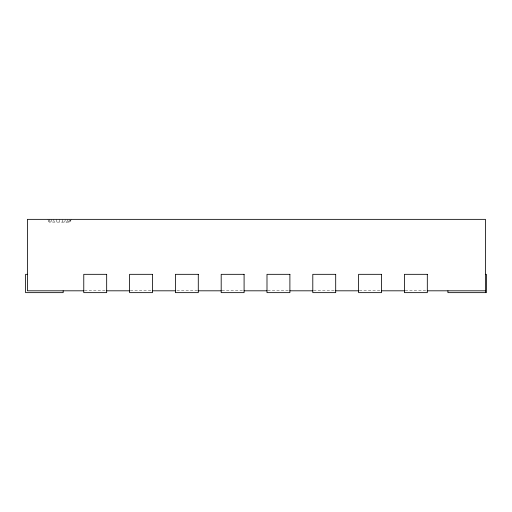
<?xml version="1.0" encoding="UTF-8"?>
<svg xmlns="http://www.w3.org/2000/svg" width="512" height="512" viewBox="0 0 512 512"><rect width="100%" height="100%" fill="white"/><g stroke="black" fill="none" stroke-linecap="round" stroke-linejoin="round"><path stroke-width="0.38" stroke-dasharray="2.56 1.92" d="M62.138 222.106L62.547 219.354M64.627 222.106L65.421 219.354M66.765 222.106L67.891 219.354M68.41 222.106L69.779 219.354M69.44 222.106L70.97 219.354M71.379 219.354L69.792 222.106L49.146 222.106L47.558 219.354M84.563 290.81L105.888 290.81M130.368 290.81L151.693 290.81M176.96 290.81L197.498 290.81M221.978 290.81L243.302 290.81M267.782 290.81L288.314 290.81M313.587 290.81L334.912 290.81M359.392 290.81L380.717 290.81M405.197 290.81L426.522 290.81M47.962 219.354L49.498 222.106M49.152 219.354L50.528 222.106M51.046 219.354L52.166 222.106M53.51 219.354L54.304 222.106M56.384 219.354L56.794 222.106M59.469 219.354L59.469 222.106"/><path stroke-width="0.77" d="M27.405 274.323L25.6 274.323L25.6 292.646L63.162 292.646L63.162 290.81M485.453 274.323L486.4 274.323L486.4 292.646L447.923 292.646L447.923 290.81M83.77 290.81L27.405 290.81L27.405 219.354L485.453 219.354L485.485 292.646M106.675 290.81L129.581 290.81M152.48 290.81L175.386 290.81M198.285 290.81L221.19 290.81M244.09 290.81L266.995 290.81M289.894 290.81L312.8 290.81M335.699 290.81L358.605 290.81M381.504 290.81L404.41 290.81M427.309 290.81L485.453 290.81M106.675 274.323L83.77 274.323L83.77 292.646L106.675 292.646L106.675 274.323M152.48 274.323L129.581 274.323L129.581 292.646L152.48 292.646L152.48 274.323M198.285 274.323L175.386 274.323L175.386 292.646L198.285 292.646L198.285 274.323M244.09 274.323L221.19 274.323L221.19 292.646L244.09 292.646L244.09 274.323M289.894 274.323L266.995 274.323L266.995 292.646L289.894 292.646L289.894 274.323M335.699 274.323L312.8 274.323L312.8 292.646L335.699 292.646L335.699 274.323M381.504 274.323L358.605 274.323L358.605 292.646L381.504 292.646L381.504 274.323M427.309 274.323L404.41 274.323L404.41 292.646L427.309 292.646L427.309 274.323"/></g></svg>
